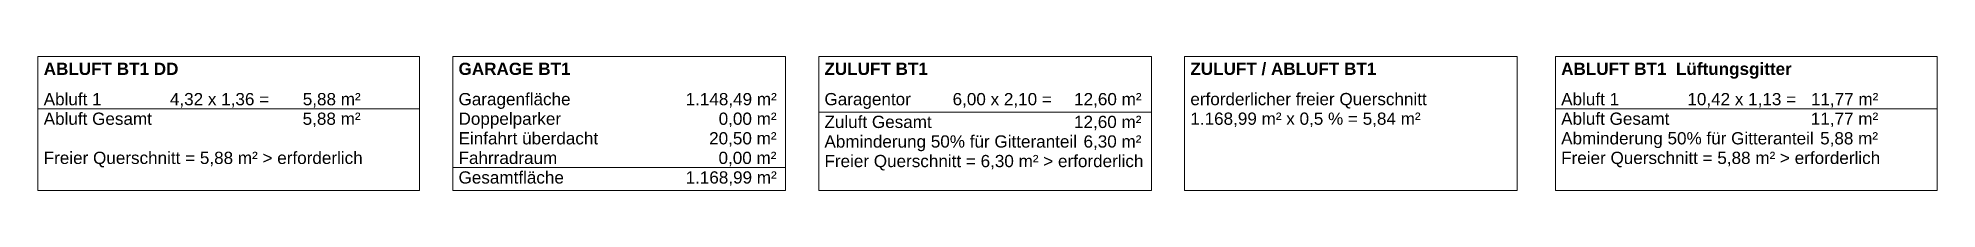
# Model space of a CAD drawing. Header units: metres. Extents: x 0 to 90, y 0 to 101.
# Drawn here: x 0.42 to 39.24, y -0.16 to 2.58 of the extents above.
import ezdxf

# ---------------------------------------------------------------- set-up
doc = ezdxf.new("R2010")
doc.units = ezdxf.units.M
doc.layers.add('A_2D', color=251, linetype='Continuous', lineweight=5)
doc.layers.add('Text', color=251, linetype='Continuous', lineweight=9)
doc.styles.add('Arial_1', font='arial.ttf', dxfattribs={"height": 0.25})
doc.styles.add('Arial_B', font='arialbd.ttf', dxfattribs={"height": 0.25})

msp = doc.modelspace()

# ---------------------------------------------------------------- linework, layer by layer
at = {"layer": 'A_2D', "lineweight": 18}
for p, q in [((0.424, 2.58), (8.224, 2.58)), ((0.424, -0.155), (0.424, 2.58)), ((8.224, 2.58), (8.224, -0.155)), ((8.904, 2.58), (15.704, 2.58)), ((8.904, -0.156), (8.904, 2.58)), ((15.704, 2.58), (15.704, -0.156)), ((16.384, 2.58), (23.184, 2.58)), ((16.384, -0.155), (16.384, 2.58)), ((23.184, 2.58), (23.184, -0.155)), ((23.864, 2.58), (30.664, 2.58)), ((23.864, -0.155), (23.864, 2.58)), ((30.664, 2.58), (30.664, -0.155)), ((31.444, 2.58), (39.244, 2.58)), ((31.444, -0.155), (31.444, 2.58)), ((39.244, 2.58), (39.244, -0.155)), ((0.424, 1.51), (8.224, 1.51)), ((16.384, 1.445), (23.184, 1.445)), ((31.444, 1.51), (39.244, 1.51)), ((8.904, 0.31), (15.704, 0.31)), ((8.224, -0.155), (0.424, -0.155)), ((15.704, -0.156), (8.904, -0.156)), ((23.184, -0.155), (16.384, -0.155)), ((30.664, -0.155), (23.864, -0.155)), ((39.244, -0.155), (31.444, -0.155))]:
    msp.add_line(p, q, dxfattribs=at)

# ---------------------------------------------------------------- texts
at = {"layer": 'Text', "color": 7, "char_height": 0.25, "attachment_point": 1}
for s, insert, width, style in [('ABLUFT BT1 DD', (0.541, 2.454), 3.31899, 'Arial_B'), ('GARAGE BT1', (9.021, 2.454), 2.74979, 'Arial_B'), ('ZULUFT BT1', (16.501, 2.454), 2.54937, 'Arial_B'), ('ZULUFT / ABLUFT BT1', (23.981, 2.455), 4.58565, 'Arial_B'), ('ABLUFT BT1  Lüftungsgitter', (31.561, 2.454), 5.7, 'Arial_B'), ('Abluft 1', (0.541, 1.835), 1.41899, 'Arial_1'), ('4,32 x 1,36 = ', (3.121, 1.835), 2.57342, 'Arial_1'), ('5,88 m²', (5.837, 1.835), 1.44304, 'Arial_1'), ('Garagenfläche', (9.021, 1.835), 2.74979, 'Arial_1'), ('1.148,49 m²', (13.663, 1.835), 2.26076, 'Arial_1'), ('Garagentor', (16.501, 1.835), 2.13249, 'Arial_1'), ('6,00 x 2,10 =', (19.121, 1.835), 2.45316, 'Arial_1'), ('12,60 m²', (21.605, 1.835), 1.67553, 'Arial_1'), ('erforderlicher freier Querschnitt', (23.981, 1.836), 5.82025, 'Arial_1'), ('Abluft 1', (31.561, 1.835), 1.41899, 'Arial_1'), ('10,42 x 1,13 = ', (34.141, 1.835), 2.80591, 'Arial_1'), ('11,77 m²', (36.666, 1.835), 1.67553, 'Arial_1'), ('Abluft Gesamt', (0.541, 1.435), 2.67764, 'Arial_1'), ('5,88 m²', (5.835, 1.435), 1.44304, 'Arial_1'), ('Doppelparker', (9.021, 1.435), 2.52532, 'Arial_1'), ('0,00 m²', (14.339, 1.435), 1.44304, 'Arial_1'), ('Zuluft Gesamt', (16.501, 1.37), 2.64557, 'Arial_1'), ('12,60 m²', (21.603, 1.37), 1.67553, 'Arial_1'), ('1.168,99 m² x 0,5 % = 5,84 m²', (23.981, 1.436), 5.72405, 'Arial_1'), ('Abluft Gesamt', (31.561, 1.435), 2.67764, 'Arial_1'), ('11,77 m²', (36.664, 1.435), 1.67553, 'Arial_1'), ('Einfahrt überdacht', (9.021, 1.035), 3.42321, 'Arial_1'), ('20,50 m²', (14.144, 1.035), 1.67553, 'Arial_1'), ('Abminderung 50% für Gitteranteil', (16.501, 0.97), 6.20506, 'Arial_1'), ('6,30 m²', (21.797, 0.97), 1.44304, 'Arial_1'), ('Abminderung 50% für Gitteranteil', (31.561, 1.035), 6.20506, 'Arial_1'), ('5,88 m²', (36.855, 1.035), 1.44304, 'Arial_1'), ('Freier Querschnitt = 5,88 m² > erforderlich', (0.541, 0.635), 7.88059, 'Arial_1'), ('Fahrradraum', (9.021, 0.635), 2.42911, 'Arial_1'), ('0,00 m²', (14.336, 0.635), 1.44304, 'Arial_1'), ('Freier Querschnitt = 6,30 m² > erforderlich', (16.501, 0.57), 7.88059, 'Arial_1'), ('Freier Querschnitt = 5,88 m² > erforderlich', (31.561, 0.635), 7.88059, 'Arial_1'), ('Gesamtfläche', (9.021, 0.235), 2.60548, 'Arial_1'), ('1.168,99 m²', (13.662, 0.235), 2.26076, 'Arial_1')]:
    msp.add_mtext(s, dxfattribs=dict(at, insert=insert, width=width, style=style))

doc.saveas('drawing.dxf')
